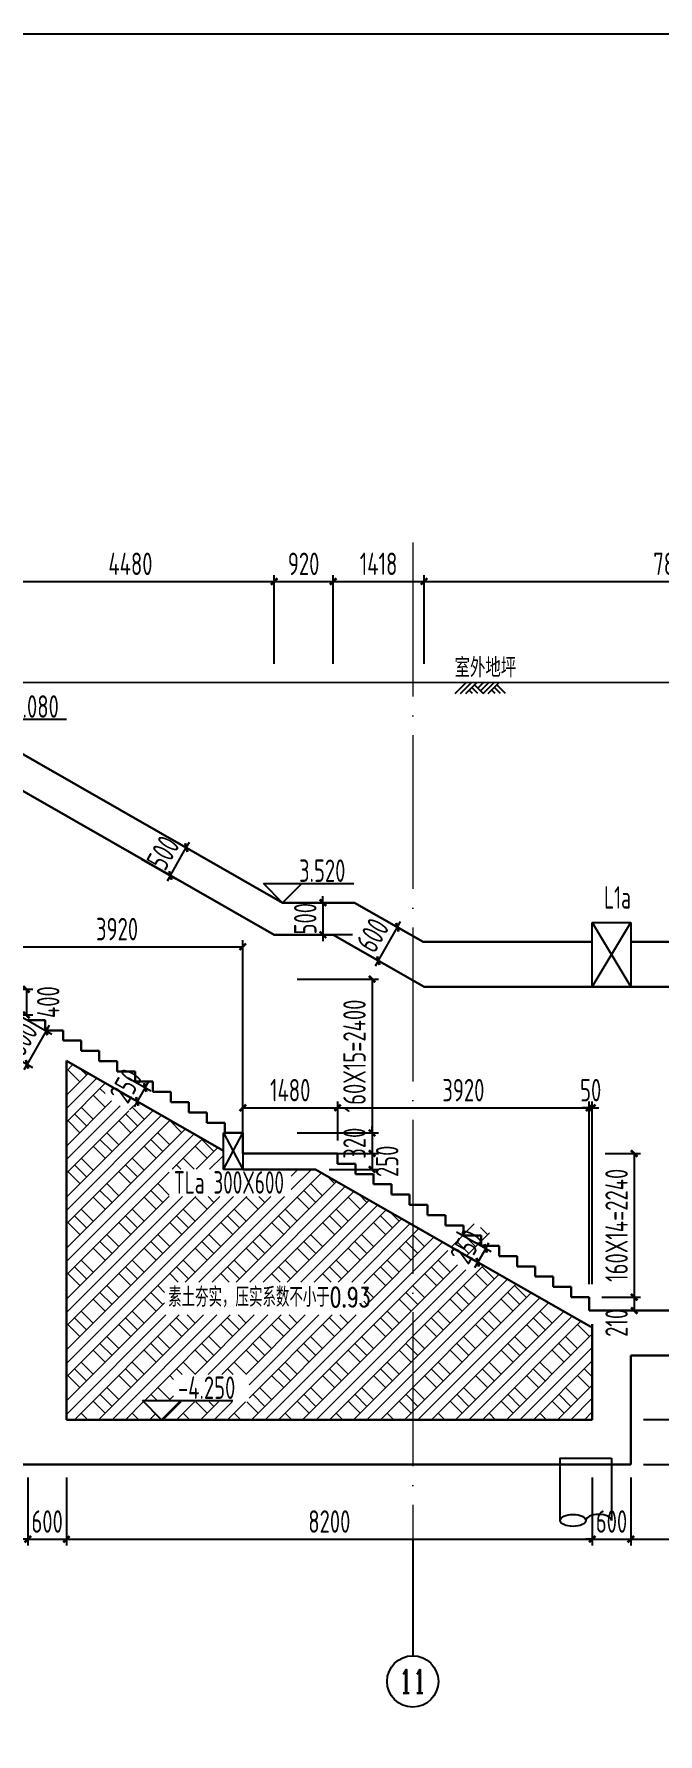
# Model space of a CAD drawing. Header units: millimetres. Extents: x -897614 to 191467, y -439928 to 101803.
# Drawn here: x -407076 to -397346, y -399716 to -373212 of the extents above; entities that cross this region are included whole.
import ezdxf
from ezdxf.enums import TextEntityAlignment as Align

# ---------------------------------------------------------------- set-up
doc = ezdxf.new("R2010")
doc.units = ezdxf.units.MM
doc.header["$LTSCALE"] = 1000
doc.linetypes.add('ACAD_ISO04W100', pattern=[30, 24, -3, 0, -3])
doc.linetypes.add('DASHED', pattern=[19.05, 12.7, -6.35])
for name, color, linetype in [('AXIS', 3, 'Continuous'), ('DIM_ELEV', 3, 'Continuous'), ('DIM_LEAD', 3, 'Continuous'), ('gps', 233, 'Continuous'), ('HC_ZP', 4, 'Continuous'), ('JG_TEXT', 7, 'Continuous'), ('ZH', 7, 'Continuous')]:
    doc.layers.add(name, color=color, linetype=linetype)
for name, color, linetype, lineweight in [('AXIS_TEXT', 7, 'Continuous', 18), ('Beam', 4, 'DASHED', 25), ('DOTE', 8, 'ACAD_ISO04W100', 9), ('PUB_HATCH', 8, 'Continuous', 18), ('WALL', 6, 'Continuous', 30)]:
    doc.layers.add(name, color=color, linetype=linetype, lineweight=lineweight)
doc.layers.add('DY', color=1, linetype='Continuous', plot=False)
doc.styles.add('_TCH_AXIS', font='COMPLEX', dxfattribs={"bigfont": 'GBCBIG'})
doc.styles.add('COMPLEX', font='COMPLEX')
doc.styles.add('GPS', font='txt1.shx', dxfattribs={"width": 0.8, "bigfont": 'hztxt.shx'})
doc.styles.add('TSSD', font='tssdeng.shx', dxfattribs={"width": 0.7, "bigfont": 'tssdchn.shx'})
doc.dimstyles.new('TSD', dxfattribs={"dimtxt": 350, "dimasz": 100, "dimexe": 100, "dimexo": 200, "dimgap": 100, "dimtad": 1, "dimdec": 0, "dimzin": 0, "dimdsep": 46, "dimtxsty": 'TSSD', "dimblk": 'ARCHTICK', "dimcen": 0.09, "dimclrt": 7, "dimazin": 2, "dimtfac": 1, "dimtdec": 0, "dimtix": 1, "dimtmove": 2, "dimatfit": 3, "dimfxl": 0, "dimtolj": 1, "dimtzin": 0, "dimarcsym": 0})

# ---------------------------------------------------------------- blocks, each defined once
blk = doc.blocks.new('_axiso')
blk.add_circle((0, 0), 0.5)
at = {"layer": 'AXIS_TEXT', "style": 'COMPLEX', "width": 1.041667}
blk.add_attdef('A', text='', height=0.56, dxfattribs=at).set_placement((-0.25, -0.28), (0.25, -0.28), align=Align.FIT)
blk = doc.blocks.new('_ArchTick')
at = {"color": 0, "linetype": 'ByBlock', "const_width": 0.4}
blk.add_lwpolyline([(-0.5, -0.5), (0.5, 0.5)], dxfattribs=at)
blk = doc.blocks.new('*D1275')
at = {"layer": 'Defpoints', "color": 0, "transparency": 16777216}
for p in [(-407171, -395515), (-406571, -395515, 0), (-406571, -396678)]:
    blk.add_point(p, dxfattribs=at)
at = {"layer": 'DIM_LEAD', "color": 0, "lineweight": -2, "transparency": 16777216}
for p, q in [((-407171, -395715), (-407171, -396778)), ((-406571, -395715), (-406571, -396778)), ((-407171, -396678), (-407271, -396678)), ((-407171, -396678), (-406571, -396678)), ((-406571, -396678), (-406471, -396678))]:
    blk.add_line(p, q, dxfattribs=at)
at = {"layer": 'DIM_LEAD', "color": 0, "lineweight": -2, "transparency": 16777216, "xscale": 100, "yscale": 100, "zscale": 100}
blk.add_blockref('_ArchTick', (-407171, -396678), dxfattribs=at)
at = {"layer": 'DIM_LEAD', "color": 0, "lineweight": -2, "transparency": 16777216, "xscale": 100, "yscale": 100, "zscale": 100, "rotation": 180}
blk.add_blockref('_ArchTick', (-406571, -396678), dxfattribs=at)
at = {"layer": 'DIM_LEAD', "color": 7, "transparency": 16777216, "insert": (-406871, -396403), "char_height": 350, "attachment_point": 5, "style": 'TSSD'}
blk.add_mtext('\\A1;600', dxfattribs=at)
blk = doc.blocks.new('*D1276')
at = {"layer": 'Defpoints', "color": 0, "transparency": 16777216}
for p in [(-406571, -395515, 0), (-398371, -395515), (-398371, -396678)]:
    blk.add_point(p, dxfattribs=at)
at = {"layer": 'DIM_LEAD', "color": 0, "lineweight": -2, "transparency": 16777216}
for p, q in [((-406571, -395715), (-406571, -396778)), ((-398371, -395715), (-398371, -396778)), ((-406571, -396678), (-398371, -396678))]:
    blk.add_line(p, q, dxfattribs=at)
at = {"layer": 'DIM_LEAD', "color": 0, "lineweight": -2, "transparency": 16777216, "xscale": 100, "yscale": 100, "zscale": 100, "rotation": 180}
blk.add_blockref('_ArchTick', (-406571, -396678), dxfattribs=at)
at = {"layer": 'DIM_LEAD', "color": 0, "lineweight": -2, "transparency": 16777216, "xscale": 100, "yscale": 100, "zscale": 100}
blk.add_blockref('_ArchTick', (-398371, -396678), dxfattribs=at)
at = {"layer": 'DIM_LEAD', "color": 7, "transparency": 16777216, "insert": (-402471, -396403), "char_height": 350, "attachment_point": 5, "style": 'TSSD'}
blk.add_mtext('\\A1;8200', dxfattribs=at)
blk = doc.blocks.new('*D1277')
at = {"layer": 'Defpoints', "color": 0, "transparency": 16777216}
for p in [(-398371, -395515), (-397771, -395515), (-397771, -396678)]:
    blk.add_point(p, dxfattribs=at)
at = {"layer": 'DIM_LEAD', "color": 0, "lineweight": -2, "transparency": 16777216}
for p, q in [((-398371, -395715), (-398371, -396778)), ((-397771, -395715), (-397771, -396778)), ((-398371, -396678), (-398471, -396678)), ((-398371, -396678), (-397771, -396678)), ((-397771, -396678), (-397671, -396678))]:
    blk.add_line(p, q, dxfattribs=at)
at = {"layer": 'DIM_LEAD', "color": 0, "lineweight": -2, "transparency": 16777216, "xscale": 100, "yscale": 100, "zscale": 100}
blk.add_blockref('_ArchTick', (-398371, -396678), dxfattribs=at)
at = {"layer": 'DIM_LEAD', "color": 0, "lineweight": -2, "transparency": 16777216, "xscale": 100, "yscale": 100, "zscale": 100, "rotation": 180}
blk.add_blockref('_ArchTick', (-397771, -396678), dxfattribs=at)
at = {"layer": 'DIM_LEAD', "color": 7, "transparency": 16777216, "insert": (-398071, -396403), "char_height": 350, "attachment_point": 5, "style": 'TSSD'}
blk.add_mtext('\\A1;600', dxfattribs=at)
blk = doc.blocks.new('*D1278')
at = {"layer": 'Defpoints', "color": 0, "transparency": 16777216}
for p in [(-397771, -395515), (-395721, -395515), (-395721, -396678)]:
    blk.add_point(p, dxfattribs=at)
at = {"layer": 'DIM_LEAD', "color": 0, "lineweight": -2, "transparency": 16777216}
for p, q in [((-397771, -395715), (-397771, -396778)), ((-395721, -395715), (-395721, -396778)), ((-397771, -396678), (-395721, -396678))]:
    blk.add_line(p, q, dxfattribs=at)
at = {"layer": 'DIM_LEAD', "color": 0, "lineweight": -2, "transparency": 16777216, "xscale": 100, "yscale": 100, "zscale": 100, "rotation": 180}
blk.add_blockref('_ArchTick', (-397771, -396678), dxfattribs=at)
at = {"layer": 'DIM_LEAD', "color": 0, "lineweight": -2, "transparency": 16777216, "xscale": 100, "yscale": 100, "zscale": 100}
blk.add_blockref('_ArchTick', (-395721, -396678), dxfattribs=at)
at = {"layer": 'DIM_LEAD', "color": 7, "transparency": 16777216, "insert": (-396746, -396403), "char_height": 350, "attachment_point": 5, "style": 'TSSD'}
blk.add_mtext('\\A1;2050', dxfattribs=at)
blk = doc.blocks.new('*D1297')
at = {"layer": 'Defpoints', "color": 0, "transparency": 16777216}
for p in [(-397771, -394815), (-396600, -394815), (-397771, -395515)]:
    blk.add_point(p, dxfattribs=at)
at = {"layer": 'DIM_LEAD', "color": 0, "lineweight": -2, "transparency": 16777216}
for p, q in [((-397571, -394815), (-396500, -394815)), ((-396600, -394815), (-396600, -394715)), ((-396600, -395515), (-396600, -394815)), ((-397571, -395515), (-396500, -395515)), ((-396600, -395515), (-396600, -395615))]:
    blk.add_line(p, q, dxfattribs=at)
at = {"layer": 'DIM_LEAD', "color": 0, "lineweight": -2, "transparency": 16777216, "xscale": 100, "yscale": 100, "zscale": 100}
for p, rotation in [((-396600, -394815), 270), ((-396600, -395515), 90)]:
    blk.add_blockref('_ArchTick', p, dxfattribs=dict(at, rotation=rotation))
at = {"layer": 'DIM_LEAD', "color": 7, "transparency": 16777216, "insert": (-396875, -395165), "char_height": 350, "attachment_point": 5, "rotation": 90, "style": 'TSSD'}
blk.add_mtext('\\A1;700', dxfattribs=at)
blk = doc.blocks.new('*D1298')
at = {"layer": 'Defpoints', "color": 0, "transparency": 16777216}
for p in [(-397771, -393815, 0), (-396600, -393815), (-397771, -394815)]:
    blk.add_point(p, dxfattribs=at)
at = {"layer": 'DIM_LEAD', "color": 0, "lineweight": -2, "transparency": 16777216}
for p, q in [((-397571, -393815), (-396500, -393815)), ((-396600, -394815), (-396600, -393815)), ((-397571, -394815), (-396500, -394815))]:
    blk.add_line(p, q, dxfattribs=at)
at = {"layer": 'DIM_LEAD', "color": 0, "lineweight": -2, "transparency": 16777216, "xscale": 100, "yscale": 100, "zscale": 100}
for p, rotation in [((-396600, -393815), 90), ((-396600, -394815), 270)]:
    blk.add_blockref('_ArchTick', p, dxfattribs=dict(at, rotation=rotation))
at = {"layer": 'DIM_LEAD', "color": 7, "transparency": 16777216, "insert": (-396875, -394315), "char_height": 350, "attachment_point": 5, "rotation": 90, "style": 'TSSD'}
blk.add_mtext('\\A1;1000', dxfattribs=at)
blk = doc.blocks.new('*D1299')
at = {"layer": 'Defpoints', "color": 0, "transparency": 16777216}
for p in [(-398171, -393115, 0), (-396600, -393115), (-397771, -393815, 0)]:
    blk.add_point(p, dxfattribs=at)
at = {"layer": 'DIM_LEAD', "color": 0, "lineweight": -2, "transparency": 16777216}
for p, q in [((-396600, -393115), (-396600, -393015)), ((-397971, -393115), (-396500, -393115)), ((-396600, -393815), (-396600, -393115)), ((-397571, -393815), (-396500, -393815)), ((-396600, -393815), (-396600, -393915))]:
    blk.add_line(p, q, dxfattribs=at)
at = {"layer": 'DIM_LEAD', "color": 0, "lineweight": -2, "transparency": 16777216, "xscale": 100, "yscale": 100, "zscale": 100}
for p, rotation in [((-396600, -393115), 270), ((-396600, -393815), 90)]:
    blk.add_blockref('_ArchTick', p, dxfattribs=dict(at, rotation=rotation))
at = {"layer": 'DIM_LEAD', "color": 7, "transparency": 16777216, "insert": (-396875, -393465), "char_height": 350, "attachment_point": 5, "rotation": 90, "style": 'TSSD'}
blk.add_mtext('\\A1;700', dxfattribs=at)
blk = doc.blocks.new('*D1380')
at = {"layer": 'Defpoints', "color": 0, "transparency": 16777216}
for p in [(-403332, -381747), (-407812, -383232), (-403332, -383230)]:
    blk.add_point(p, dxfattribs=at)
at = {"layer": 'DIM_LEAD', "color": 0, "lineweight": -2, "transparency": 16777216}
for p, q in [((-407812, -383032), (-407812, -381647)), ((-403332, -383030), (-403332, -381647)), ((-407812, -381747), (-403332, -381747))]:
    blk.add_line(p, q, dxfattribs=at)
at = {"layer": 'DIM_LEAD', "color": 0, "lineweight": -2, "transparency": 16777216, "xscale": 100, "yscale": 100, "zscale": 100, "rotation": 180}
blk.add_blockref('_ArchTick', (-407812, -381747), dxfattribs=at)
at = {"layer": 'DIM_LEAD', "color": 0, "lineweight": -2, "transparency": 16777216, "xscale": 100, "yscale": 100, "zscale": 100}
blk.add_blockref('_ArchTick', (-403332, -381747), dxfattribs=at)
at = {"layer": 'DIM_LEAD', "color": 7, "transparency": 16777216, "insert": (-405572, -381472), "char_height": 350, "attachment_point": 5, "style": 'TSSD'}
blk.add_mtext('\\A1;4480', dxfattribs=at)
blk = doc.blocks.new('*D1381')
at = {"layer": 'Defpoints', "color": 0, "transparency": 16777216}
for p in [(-402412, -381747), (-403332, -383230), (-402412, -383230)]:
    blk.add_point(p, dxfattribs=at)
at = {"layer": 'DIM_LEAD', "color": 0, "lineweight": -2, "transparency": 16777216}
for p, q in [((-403332, -383030), (-403332, -381647)), ((-402412, -383030), (-402412, -381647)), ((-403332, -381747), (-402412, -381747))]:
    blk.add_line(p, q, dxfattribs=at)
at = {"layer": 'DIM_LEAD', "color": 0, "lineweight": -2, "transparency": 16777216, "xscale": 100, "yscale": 100, "zscale": 100, "rotation": 180}
blk.add_blockref('_ArchTick', (-403332, -381747), dxfattribs=at)
at = {"layer": 'DIM_LEAD', "color": 0, "lineweight": -2, "transparency": 16777216, "xscale": 100, "yscale": 100, "zscale": 100}
blk.add_blockref('_ArchTick', (-402412, -381747), dxfattribs=at)
at = {"layer": 'DIM_LEAD', "color": 7, "transparency": 16777216, "insert": (-402872, -381472), "char_height": 350, "attachment_point": 5, "style": 'TSSD'}
blk.add_mtext('\\A1;920', dxfattribs=at)
blk = doc.blocks.new('*D1382')
at = {"layer": 'Defpoints', "color": 0, "transparency": 16777216}
for p in [(-400994, -381747), (-402412, -383230), (-400994, -383229)]:
    blk.add_point(p, dxfattribs=at)
at = {"layer": 'DIM_LEAD', "color": 0, "lineweight": -2, "transparency": 16777216}
for p, q in [((-402412, -383030), (-402412, -381647)), ((-400994, -383029), (-400994, -381647)), ((-402412, -381747), (-400994, -381747))]:
    blk.add_line(p, q, dxfattribs=at)
at = {"layer": 'DIM_LEAD', "color": 0, "lineweight": -2, "transparency": 16777216, "xscale": 100, "yscale": 100, "zscale": 100, "rotation": 180}
blk.add_blockref('_ArchTick', (-402412, -381747), dxfattribs=at)
at = {"layer": 'DIM_LEAD', "color": 0, "lineweight": -2, "transparency": 16777216, "xscale": 100, "yscale": 100, "zscale": 100}
blk.add_blockref('_ArchTick', (-400994, -381747), dxfattribs=at)
at = {"layer": 'DIM_LEAD', "color": 7, "transparency": 16777216, "insert": (-401703, -381472), "char_height": 350, "attachment_point": 5, "style": 'TSSD'}
blk.add_mtext('\\A1;1418', dxfattribs=at)
blk = doc.blocks.new('*D1383')
at = {"layer": 'Defpoints', "color": 0, "transparency": 16777216}
for p in [(-393171, -381747), (-400994, -383229), (-393171, -383227, 0)]:
    blk.add_point(p, dxfattribs=at)
at = {"layer": 'DIM_LEAD', "color": 0, "lineweight": -2, "transparency": 16777216}
for p, q in [((-400994, -383029), (-400994, -381647)), ((-393171, -383027), (-393171, -381647)), ((-400994, -381747), (-393171, -381747))]:
    blk.add_line(p, q, dxfattribs=at)
at = {"layer": 'DIM_LEAD', "color": 0, "lineweight": -2, "transparency": 16777216, "xscale": 100, "yscale": 100, "zscale": 100, "rotation": 180}
blk.add_blockref('_ArchTick', (-400994, -381747), dxfattribs=at)
at = {"layer": 'DIM_LEAD', "color": 0, "lineweight": -2, "transparency": 16777216, "xscale": 100, "yscale": 100, "zscale": 100}
blk.add_blockref('_ArchTick', (-393171, -381747), dxfattribs=at)
at = {"layer": 'DIM_LEAD', "color": 7, "transparency": 16777216, "insert": (-397082, -381472), "char_height": 350, "attachment_point": 5, "style": 'TSSD'}
blk.add_mtext('\\A1;7824', dxfattribs=at)
blk = doc.blocks.new('*D1394')
at = {"layer": 'Defpoints', "color": 0, "transparency": 16777216}
for p in [(-403821, -387442), (-407741, -388105, 0), (-403821, -390665)]:
    blk.add_point(p, dxfattribs=at)
at = {"layer": 'DIM_LEAD', "color": 0, "lineweight": -2, "transparency": 16777216}
for p, q in [((-407741, -387905), (-407741, -387342)), ((-407741, -387442), (-403821, -387442)), ((-403821, -390465), (-403821, -387342))]:
    blk.add_line(p, q, dxfattribs=at)
at = {"layer": 'DIM_LEAD', "color": 0, "lineweight": -2, "transparency": 16777216, "xscale": 100, "yscale": 100, "zscale": 100, "rotation": 180}
blk.add_blockref('_ArchTick', (-407741, -387442), dxfattribs=at)
at = {"layer": 'DIM_LEAD', "color": 0, "lineweight": -2, "transparency": 16777216, "xscale": 100, "yscale": 100, "zscale": 100}
blk.add_blockref('_ArchTick', (-403821, -387442), dxfattribs=at)
at = {"layer": 'DIM_LEAD', "color": 7, "transparency": 16777216, "insert": (-405781, -387167), "char_height": 350, "attachment_point": 5, "style": 'TSSD'}
blk.add_mtext('\\A1;3920', dxfattribs=at)
blk = doc.blocks.new('*D1395')
at = {"layer": 'Defpoints', "color": 0, "transparency": 16777216}
for p in [(-402341, -389953), (-403821, -390665), (-402341, -390665, 0)]:
    blk.add_point(p, dxfattribs=at)
at = {"layer": 'DIM_LEAD', "color": 0, "lineweight": -2, "transparency": 16777216}
for p, q in [((-403821, -390465), (-403821, -389853)), ((-402341, -390465), (-402341, -389853)), ((-403821, -389953), (-402341, -389953))]:
    blk.add_line(p, q, dxfattribs=at)
at = {"layer": 'DIM_LEAD', "color": 0, "lineweight": -2, "transparency": 16777216, "xscale": 100, "yscale": 100, "zscale": 100, "rotation": 180}
blk.add_blockref('_ArchTick', (-403821, -389953), dxfattribs=at)
at = {"layer": 'DIM_LEAD', "color": 0, "lineweight": -2, "transparency": 16777216, "xscale": 100, "yscale": 100, "zscale": 100}
blk.add_blockref('_ArchTick', (-402341, -389953), dxfattribs=at)
at = {"layer": 'DIM_LEAD', "color": 7, "transparency": 16777216, "insert": (-403081, -389678), "char_height": 350, "attachment_point": 5, "style": 'TSSD'}
blk.add_mtext('\\A1;1480', dxfattribs=at)
blk = doc.blocks.new('*D1396')
at = {"layer": 'Defpoints', "color": 0, "transparency": 16777216}
for p in [(-398421, -389953), (-402341, -390665, 0), (-398421, -392905, 0)]:
    blk.add_point(p, dxfattribs=at)
at = {"layer": 'DIM_LEAD', "color": 0, "lineweight": -2, "transparency": 16777216}
for p, q in [((-402341, -390465), (-402341, -389853)), ((-398421, -392705), (-398421, -389853)), ((-402341, -389953), (-398421, -389953))]:
    blk.add_line(p, q, dxfattribs=at)
at = {"layer": 'DIM_LEAD', "color": 0, "lineweight": -2, "transparency": 16777216, "xscale": 100, "yscale": 100, "zscale": 100, "rotation": 180}
blk.add_blockref('_ArchTick', (-402341, -389953), dxfattribs=at)
at = {"layer": 'DIM_LEAD', "color": 0, "lineweight": -2, "transparency": 16777216, "xscale": 100, "yscale": 100, "zscale": 100}
blk.add_blockref('_ArchTick', (-398421, -389953), dxfattribs=at)
at = {"layer": 'DIM_LEAD', "color": 7, "transparency": 16777216, "insert": (-400381, -389678), "char_height": 350, "attachment_point": 5, "style": 'TSSD'}
blk.add_mtext('\\A1;3920', dxfattribs=at)
blk = doc.blocks.new('*D1398')
at = {"layer": 'Defpoints', "color": 0, "transparency": 16777216}
for p in [(-405324, -385541), (-405572, -385975), (-404701, -385897)]:
    blk.add_point(p, dxfattribs=at)
at = {"layer": 'DIM_LEAD', "color": 0, "lineweight": -2, "transparency": 16777216}
for p, q in [((-405150, -385641), (-404614, -385947)), ((-404701, -385897), (-404651, -385810)), ((-405398, -386075), (-404862, -386381)), ((-404949, -386331), (-404701, -385897)), ((-404949, -386331), (-404999, -386418))]:
    blk.add_line(p, q, dxfattribs=at)
at = {"layer": 'DIM_LEAD', "color": 0, "lineweight": -2, "transparency": 16777216, "xscale": 100, "yscale": 100, "zscale": 100}
for p, rotation in [((-404701, -385897), 240.2551187030589), ((-404949, -386331), 60.25511870305892)]:
    blk.add_blockref('_ArchTick', p, dxfattribs=dict(at, rotation=rotation))
at = {"layer": 'DIM_LEAD', "color": 7, "transparency": 16777216, "insert": (-405064, -385978), "char_height": 350, "attachment_point": 5, "rotation": 60.2551, "style": 'TSSD'}
blk.add_mtext('\\A1;500', dxfattribs=at)
blk = doc.blocks.new('*D1399')
at = {"layer": 'Defpoints', "color": 0, "transparency": 16777216}
for p in [(-402077, -386755), (-401409, -387138), (-402412, -387255)]:
    blk.add_point(p, dxfattribs=at)
at = {"layer": 'DIM_LEAD', "color": 0, "lineweight": -2, "transparency": 16777216}
for p, q in [((-401904, -386855), (-401322, -387187)), ((-401706, -387659), (-401409, -387138)), ((-401409, -387138), (-401359, -387051)), ((-402238, -387355), (-401619, -387708)), ((-401706, -387659), (-401756, -387745))]:
    blk.add_line(p, q, dxfattribs=at)
at = {"layer": 'DIM_LEAD', "color": 0, "lineweight": -2, "transparency": 16777216, "xscale": 100, "yscale": 100, "zscale": 100}
for p, rotation in [((-401409, -387138), 240.2551187030589), ((-401706, -387659), 60.25511870305892)]:
    blk.add_blockref('_ArchTick', p, dxfattribs=dict(at, rotation=rotation))
at = {"layer": 'DIM_LEAD', "color": 7, "transparency": 16777216, "insert": (-401796, -387262), "char_height": 350, "attachment_point": 5, "rotation": 60.2551, "style": 'TSSD'}
blk.add_mtext('\\A1;600', dxfattribs=at)
blk = doc.blocks.new('*D1401')
at = {"layer": 'Defpoints', "color": 0, "transparency": 16777216}
for p in [(-403199, -386755, 0), (-402571, -387255), (-401911, -387255, 0)]:
    blk.add_point(p, dxfattribs=at)
at = {"layer": 'DIM_LEAD', "color": 0, "lineweight": -2, "transparency": 16777216}
for p, q in [((-402571, -386755), (-402571, -386655)), ((-402999, -386755), (-402471, -386755)), ((-402571, -386755), (-402571, -387255)), ((-402111, -387255), (-402671, -387255)), ((-402571, -387255), (-402571, -387355))]:
    blk.add_line(p, q, dxfattribs=at)
at = {"layer": 'DIM_LEAD', "color": 0, "lineweight": -2, "transparency": 16777216, "xscale": 100, "yscale": 100, "zscale": 100}
for p, rotation in [((-402571, -386755), 270), ((-402571, -387255), 90)]:
    blk.add_blockref('_ArchTick', p, dxfattribs=dict(at, rotation=rotation))
at = {"layer": 'DIM_LEAD', "color": 7, "transparency": 16777216, "insert": (-402846, -387005), "char_height": 350, "attachment_point": 5, "rotation": 90, "style": 'TSSD'}
blk.add_mtext('\\A1;500', dxfattribs=at)
blk = doc.blocks.new('*D1589')
at = {"layer": 'Defpoints', "color": 0, "transparency": 16777216}
for p in [(-403171, -387945), (-403171, -390345, 0), (-401804, -390345)]:
    blk.add_point(p, dxfattribs=at)
at = {"layer": 'DIM_LEAD', "color": 0, "lineweight": -2, "transparency": 16777216}
for p, q in [((-402971, -387945), (-401704, -387945)), ((-401804, -387945), (-401804, -390345)), ((-402971, -390345), (-401704, -390345))]:
    blk.add_line(p, q, dxfattribs=at)
at = {"layer": 'DIM_LEAD', "color": 0, "lineweight": -2, "transparency": 16777216, "xscale": 100, "yscale": 100, "zscale": 100}
for p, rotation in [((-401804, -387945), 90), ((-401804, -390345), 270)]:
    blk.add_blockref('_ArchTick', p, dxfattribs=dict(at, rotation=rotation))
at = {"layer": 'DIM_LEAD', "color": 7, "transparency": 16777216, "insert": (-402079, -389145), "char_height": 350, "attachment_point": 5, "rotation": 90, "style": 'TSSD'}
blk.add_mtext('\\A1;160X15=2400', dxfattribs=at)
blk = doc.blocks.new('*D1590')
at = {"layer": 'Defpoints', "color": 0, "transparency": 16777216}
for p in [(-403171, -390345, 0), (-403171, -390665), (-401804, -390665)]:
    blk.add_point(p, dxfattribs=at)
at = {"layer": 'DIM_LEAD', "color": 0, "lineweight": -2, "transparency": 16777216}
for p, q in [((-402971, -390345), (-401704, -390345)), ((-401804, -390345), (-401804, -390245)), ((-401804, -390345), (-401804, -390665)), ((-402971, -390665), (-401704, -390665)), ((-401804, -390665), (-401804, -390765))]:
    blk.add_line(p, q, dxfattribs=at)
at = {"layer": 'DIM_LEAD', "color": 0, "lineweight": -2, "transparency": 16777216, "xscale": 100, "yscale": 100, "zscale": 100}
for p, rotation in [((-401804, -390345), 270), ((-401804, -390665), 90)]:
    blk.add_blockref('_ArchTick', p, dxfattribs=dict(at, rotation=rotation))
at = {"layer": 'DIM_LEAD', "color": 7, "transparency": 16777216, "insert": (-402079, -390505), "char_height": 350, "attachment_point": 5, "rotation": 90, "style": 'TSSD'}
blk.add_mtext('\\A1;320', dxfattribs=at)
blk = doc.blocks.new('*D1591')
at = {"layer": 'Defpoints', "color": 0, "transparency": 16777216}
for p in [(-398371, -390665, 0), (-398421, -392905, 0), (-397717, -392905)]:
    blk.add_point(p, dxfattribs=at)
at = {"layer": 'DIM_LEAD', "color": 0, "lineweight": -2, "transparency": 16777216}
for p, q in [((-398171, -390665), (-397617, -390665)), ((-397717, -390665), (-397717, -392905)), ((-398221, -392905), (-397617, -392905))]:
    blk.add_line(p, q, dxfattribs=at)
at = {"layer": 'DIM_LEAD', "color": 0, "lineweight": -2, "transparency": 16777216, "xscale": 100, "yscale": 100, "zscale": 100}
for p, rotation in [((-397717, -390665), 90), ((-397717, -392905), 270)]:
    blk.add_blockref('_ArchTick', p, dxfattribs=dict(at, rotation=rotation))
at = {"layer": 'DIM_LEAD', "color": 7, "transparency": 16777216, "insert": (-397992, -391785), "char_height": 350, "attachment_point": 5, "rotation": 90, "style": 'TSSD'}
blk.add_mtext('\\A1;160X14=2240', dxfattribs=at)
blk = doc.blocks.new('*D1592')
at = {"layer": 'Defpoints', "color": 0, "transparency": 16777216}
for p in [(-398421, -392905, 0), (-398421, -393115), (-397717, -393115)]:
    blk.add_point(p, dxfattribs=at)
at = {"layer": 'DIM_LEAD', "color": 0, "lineweight": -2, "transparency": 16777216}
for p, q in [((-398221, -392905), (-397617, -392905)), ((-397717, -392905), (-397717, -393115)), ((-398221, -393115), (-397617, -393115))]:
    blk.add_line(p, q, dxfattribs=at)
at = {"layer": 'DIM_LEAD', "color": 0, "lineweight": -2, "transparency": 16777216, "xscale": 100, "yscale": 100, "zscale": 100}
for p, rotation in [((-397717, -392905), 90), ((-397717, -393115), 270)]:
    blk.add_blockref('_ArchTick', p, dxfattribs=dict(at, rotation=rotation))
at = {"layer": 'DIM_LEAD', "color": 7, "transparency": 16777216, "insert": (-397992, -393306), "char_height": 350, "attachment_point": 5, "rotation": 90, "style": 'TSSD'}
blk.add_mtext('\\A1;210', dxfattribs=at)
blk = doc.blocks.new('*D1593')
at = {"layer": 'Defpoints', "color": 0, "transparency": 16777216}
for p in [(-398371, -389953), (-398421, -392905, 0), (-398371, -392905, 0)]:
    blk.add_point(p, dxfattribs=at)
at = {"layer": 'DIM_LEAD', "color": 0, "lineweight": -2, "transparency": 16777216}
for p, q in [((-398421, -392705), (-398421, -389853)), ((-398371, -392705), (-398371, -389853)), ((-398421, -389953), (-398521, -389953)), ((-398421, -389953), (-398371, -389953)), ((-398371, -389953), (-398271, -389953))]:
    blk.add_line(p, q, dxfattribs=at)
at = {"layer": 'DIM_LEAD', "color": 0, "lineweight": -2, "transparency": 16777216, "xscale": 100, "yscale": 100, "zscale": 100}
blk.add_blockref('_ArchTick', (-398421, -389953), dxfattribs=at)
at = {"layer": 'DIM_LEAD', "color": 0, "lineweight": -2, "transparency": 16777216, "xscale": 100, "yscale": 100, "zscale": 100, "rotation": 180}
blk.add_blockref('_ArchTick', (-398371, -389953), dxfattribs=at)
at = {"layer": 'DIM_LEAD', "color": 7, "transparency": 16777216, "insert": (-398396, -389678), "char_height": 350, "attachment_point": 5, "style": 'TSSD'}
blk.add_mtext('\\A1;50', dxfattribs=at)
blk = doc.blocks.new('*D1594')
at = {"layer": 'Defpoints', "color": 0, "transparency": 16777216}
for p in [(-405781, -389385), (-405905, -389602), (-405466, -389853)]:
    blk.add_point(p, dxfattribs=at)
at = {"layer": 'DIM_LEAD', "color": 0, "lineweight": -2, "transparency": 16777216}
for p, q in [((-405607, -389485), (-405255, -389686)), ((-405342, -389636), (-405292, -389550)), ((-405731, -389702), (-405379, -389903)), ((-405466, -389853), (-405516, -389940)), ((-405342, -389636), (-405466, -389853))]:
    blk.add_line(p, q, dxfattribs=at)
at = {"layer": 'DIM_LEAD', "color": 0, "lineweight": -2, "transparency": 16777216, "xscale": 100, "yscale": 100, "zscale": 100}
for p, rotation in [((-405342, -389636), 240.2551187030578), ((-405466, -389853), 60.2551187030578)]:
    blk.add_blockref('_ArchTick', p, dxfattribs=dict(at, rotation=rotation))
at = {"layer": 'DIM_LEAD', "color": 7, "transparency": 16777216, "insert": (-405643, -389608), "char_height": 350, "attachment_point": 5, "rotation": 60.2551, "style": 'TSSD'}
blk.add_mtext('\\A1;250', dxfattribs=at)
blk = doc.blocks.new('*D1595')
at = {"layer": 'Defpoints', "color": 0, "transparency": 16777216}
for p in [(-400661, -391785), (-400760, -392017), (-400157, -392361)]:
    blk.add_point(p, dxfattribs=at)
at = {"layer": 'DIM_LEAD', "color": 0, "lineweight": -2, "transparency": 16777216}
for p, q in [((-400487, -391885), (-399946, -392194)), ((-400587, -392116), (-400070, -392411)), ((-400033, -392144), (-400157, -392361)), ((-400033, -392144), (-399984, -392057)), ((-400157, -392361), (-400207, -392448))]:
    blk.add_line(p, q, dxfattribs=at)
at = {"layer": 'DIM_LEAD', "color": 0, "lineweight": -2, "transparency": 16777216, "xscale": 100, "yscale": 100, "zscale": 100}
for p, rotation in [((-400033, -392144), 240.2551187030578), ((-400157, -392361), 60.2551187030578)]:
    blk.add_blockref('_ArchTick', p, dxfattribs=dict(at, rotation=rotation))
at = {"layer": 'DIM_LEAD', "color": 7, "transparency": 16777216, "insert": (-400334, -392116), "char_height": 350, "attachment_point": 5, "rotation": 60.2551, "style": 'TSSD'}
blk.add_mtext('\\A1;250', dxfattribs=at)
blk = doc.blocks.new('*D1596')
at = {"layer": 'Defpoints', "color": 0, "transparency": 16777216}
for p in [(-403171, -390665), (-402674, -390915, 0), (-401804, -390915)]:
    blk.add_point(p, dxfattribs=at)
at = {"layer": 'DIM_LEAD', "color": 0, "lineweight": -2, "transparency": 16777216}
for p, q in [((-402971, -390665), (-401704, -390665)), ((-402474, -390915), (-401704, -390915)), ((-401804, -390665), (-401804, -390915))]:
    blk.add_line(p, q, dxfattribs=at)
at = {"layer": 'DIM_LEAD', "color": 0, "lineweight": -2, "transparency": 16777216, "xscale": 100, "yscale": 100, "zscale": 100}
for p, rotation in [((-401804, -390665), 90), ((-401804, -390915), 270)]:
    blk.add_blockref('_ArchTick', p, dxfattribs=dict(at, rotation=rotation))
at = {"layer": 'DIM_LEAD', "color": 7, "transparency": 16777216, "insert": (-401569, -390787), "char_height": 350, "attachment_point": 5, "rotation": 90, "style": 'TSSD'}
blk.add_mtext('\\A1;250', dxfattribs=at)
blk = doc.blocks.new('*D1597')
at = {"layer": 'Defpoints', "color": 0, "transparency": 16777216}
for p in [(-408562, -388105), (-408530, -388505, 0), (-407195, -388505)]:
    blk.add_point(p, dxfattribs=at)
at = {"layer": 'DIM_LEAD', "color": 0, "lineweight": -2, "transparency": 16777216}
for p, q in [((-408362, -388105), (-407095, -388105)), ((-407195, -388105), (-407195, -388505)), ((-408330, -388505), (-407095, -388505))]:
    blk.add_line(p, q, dxfattribs=at)
at = {"layer": 'DIM_LEAD', "color": 0, "lineweight": -2, "transparency": 16777216, "xscale": 100, "yscale": 100, "zscale": 100}
for p, rotation in [((-407195, -388105), 90), ((-407195, -388505), 270)]:
    blk.add_blockref('_ArchTick', p, dxfattribs=dict(at, rotation=rotation))
at = {"layer": 'DIM_LEAD', "color": 7, "transparency": 16777216, "insert": (-406854, -388305), "char_height": 350, "attachment_point": 5, "rotation": 90, "style": 'TSSD'}
blk.add_mtext('\\A1;400', dxfattribs=at)
blk = doc.blocks.new('*D1601')
at = {"layer": 'Defpoints', "color": 0, "transparency": 16777216}
for p in [(-407461, -388425), (-407759, -388946), (-407184, -389275)]:
    blk.add_point(p, dxfattribs=at)
at = {"layer": 'DIM_LEAD', "color": 0, "lineweight": -2, "transparency": 16777216}
for p, q in [((-407287, -388525), (-406799, -388804)), ((-406886, -388754), (-407184, -389275)), ((-406886, -388754), (-406836, -388667)), ((-407585, -389046), (-407097, -389325)), ((-407184, -389275), (-407233, -389362))]:
    blk.add_line(p, q, dxfattribs=at)
at = {"layer": 'DIM_LEAD', "color": 0, "lineweight": -2, "transparency": 16777216, "xscale": 100, "yscale": 100, "zscale": 100}
for p, rotation in [((-406886, -388754), 240.2551187030578), ((-407184, -389275), 60.2551187030578)]:
    blk.add_blockref('_ArchTick', p, dxfattribs=dict(at, rotation=rotation))
at = {"layer": 'DIM_LEAD', "color": 7, "transparency": 16777216, "insert": (-407274, -388878), "char_height": 350, "attachment_point": 5, "rotation": 60.2551, "style": 'TSSD'}
blk.add_mtext('\\A1;600', dxfattribs=at)
blk = doc.blocks.new('A$C182F2979')
at = {"layer": 'ZH'}
blk.add_lwpolyline([(800, 1064), (800, 964), (0, 964), (0, 1064)], close=True, dxfattribs=at)
blk.add_lwpolyline([(0, 94), (0, 964), (800, 964), (800, 94)], dxfattribs=at)
blk.add_ellipse((200, 94), major_axis=(-200, 0), ratio=0.468529, dxfattribs=at)
blk.add_ellipse((600, 94), major_axis=(-200, 0), ratio=0.468529, start_param=3.141593, end_param=6.283185, dxfattribs=at)

msp = doc.modelspace()

# ---------------------------------------------------------------- hatches: boundary and pattern name
at = {"layer": 'PUB_HATCH'}
h = msp.add_hatch(dxfattribs=at)
h.set_pattern_fill('夯实土壤', color=256, scale=100)
h.set_pattern_definition([(45, (-129378.7, -260393.4), (-397.394, 397.394), []), (45, (-129168.7, -260393.4), (-397.394, 397.394), []), (45, (-128958.7, -260393.4), (-397.394, 397.394), []), (135, (-129378.7, -260393.4), (-397.394, -397.394), [265, -297]), (135, (-129273.7, -260288.4), (-397.394, -397.394), [265, -297]), (135, (-129168.7, -260183.4), (-397.394, -397.394), [265, -297])])
h.paths.add_polyline_path([(-402698.98519, -390908.84423), (-403821.06535, -390915.43207), (-404121.06535, -390915.43207), (-404145.8723, -390607.76588), (-406570.55195, -389222.23464), (-406570.55195, -394815.43207), (-405085.63027, -394815.43207), (-405385.63027, -394515.43207), (-404785.63027, -394515.43207), (-405085.63027, -394815.43207), (-398370.55003, -394815.43207), (-398395.35698, -393368.06035)])
h.paths.add_polyline_path([(-405595.36207, -390000.53362), (-405500.14156, -389833.89773), (-405897.52976, -389606.81875), (-405992.75028, -389773.45465)], flags=16)
h.paths.add_polyline_path([(-400286.69226, -392508.34494), (-399947.40955, -391914.60021), (-400344.79776, -391687.52124), (-400684.08046, -392281.26597)], flags=16)
h.paths.add_polyline_path([(-405041.58771, -393183.01695), (-401934.12232, -393183.01695), (-401934.12232, -392669.23742), (-405041.58771, -392669.23742)], flags=16)
h.paths.add_polyline_path([(-404967.22005, -391335.28654), (-403066.22823, -391335.28654), (-403066.22823, -390911.24808), (-404967.22005, -390911.24808)], flags=16)
h.paths.add_polyline_path([(-404900.77796, -394535.08702), (-403722.89335, -394535.08702), (-403722.89335, -394111.04856), (-404900.77796, -394111.04856)], flags=17)

# ---------------------------------------------------------------- linework, layer by layer
at = {"layer": 'AXIS'}
msp.add_line((-401171.13811, -396675.72273, 0), (-401171.13811, -398495.57269, 0), dxfattribs=at)
at = {"layer": 'Beam'}
for p, q in [((-398371.06524, -387065.43207, 0), (-397771.06524, -388065.43207, 0)), ((-398371.06524, -388065.43207, 0), (-397771.06524, -387065.43207, 0)), ((-404121.06535, -390345.43207), (-403821.06535, -390915.43207, 0)), ((-404121.06535, -390915.43207, 0), (-403821.06535, -390345.43207))]:
    msp.add_line(p, q, dxfattribs=at)
at = {"layer": 'Beam', "elevation": 0}
msp.add_lwpolyline([(-398371.06524, -387065.43207), (-397771.06524, -387065.43207), (-397771.06524, -388065.43207), (-398371.06524, -388065.43207)], close=True, dxfattribs=at)
at = {"layer": 'Beam'}
msp.add_lwpolyline([(-404121.06535, -390345.43207), (-403821.06535, -390345.43207), (-403821.06535, -390915.43207), (-404121.06535, -390915.43207)], close=True, dxfattribs=at)
at = {"layer": 'DIM_ELEV'}
for p, q in [((-407978.94447, -383895.43207, 0), (-406570.15205, -383895.43207, 0)), ((-403198.94447, -386755.43207, 0), (-403498.94447, -386455.43207, 0)), ((-403498.94447, -386455.43207, 0), (-402090.15205, -386455.43207, 0)), ((-403198.94447, -386755.43207, 0), (-402898.94447, -386455.43207, 0)), ((-405085.63027, -394815.43207, 0), (-405385.63027, -394515.43207, 0)), ((-405385.63027, -394515.43207, 0), (-403976.83786, -394515.43207, 0)), ((-405085.63027, -394815.43207, 0), (-404785.63027, -394515.43207, 0))]:
    msp.add_line(p, q, dxfattribs=at)
at = {"layer": 'DOTE', "ltscale": 0.1}
msp.add_line((-401171.13811, -381141.21426, 0), (-401171.13811, -396883.44943, 0), dxfattribs=at)
at = {"layer": 'DY'}
msp.add_lwpolyline([(-373297.95568, -415212.07111), (-447547.95568, -415212.07111), (-447547.95568, -373212.07111), (-373297.95568, -373212.07111)], close=True, dxfattribs=at)
at = {"layer": 'gps'}
for p, q in [((-400508.33574, -383495.40087, 0), (-400332.36694, -383319.43207, 0)), ((-400426.02875, -383495.40087, 0), (-400250.05995, -383319.43207, 0)), ((-400343.72176, -383495.40087, 0), (-400167.75296, -383319.43207, 0)), ((-400238.70512, -383495.40087, 0), (-400291.21344, -383442.89255, 0)), ((-400156.39813, -383495.40087, 0), (-400250.05995, -383401.73906, 0)), ((-400074.09114, -383495.40087, 0), (-400208.90645, -383360.58556, 0)), ((-400156.39813, -383413.09388, 0), (-400062.73632, -383319.43207, 0)), ((-400115.24464, -383454.24738, 0), (-399980.42933, -383319.43207, 0)), ((-400074.09114, -383495.40087, 0), (-399898.12234, -383319.43207, 0)), ((-399991.78415, -383495.40087, 0), (-399815.81535, -383319.43207, 0)), ((-399886.76751, -383495.40087, 0), (-399939.27583, -383442.89255, 0)), ((-399804.46052, -383495.40087, 0), (-399898.12234, -383401.73906, 0)), ((-399722.15353, -383495.40087, 0), (-399856.96884, -383360.58556, 0))]:
    msp.add_line(p, q, dxfattribs=at)
at = {"layer": 'HC_ZP', "color": 7}
msp.add_line((-409661.06535, -383322.93207, 0), (-389970.56534, -383315.93207, 0), dxfattribs=at)
at = {"layer": 'WALL'}
for p, q in [((-390270.56534, -388065.43207, 0), (-400994.22669, -388065.43207, 0)), ((-406901.06535, -388585.43207, 0), (-407181.06535, -388585.43207, 0)), ((-406901.06535, -388745.43207, 0), (-406901.06535, -388585.43207, 0)), ((-406621.06535, -388745.43207, 0), (-406901.06535, -388745.43207, 0)), ((-406621.06535, -388905.43207, 0), (-406621.06535, -388745.43207, 0)), ((-406341.06535, -388905.43207, 0), (-406621.06535, -388905.43207, 0)), ((-406341.06535, -389065.43207, 0), (-406341.06535, -388905.43207, 0)), ((-406061.06535, -389065.43207, 0), (-406341.06535, -389065.43207, 0)), ((-406061.06535, -389225.43207, 0), (-406061.06535, -389065.43207, 0)), ((-406570.55195, -394815.43207, 0), (-406570.55195, -389222.23464, 0)), ((-404121.06535, -390621.94127, 0), (-406570.55195, -389222.23464, 0)), ((-405781.06535, -389225.43207, 0), (-406061.06535, -389225.43207, 0)), ((-405781.06535, -389385.43207, 0), (-405781.06535, -389225.43207, 0)), ((-405501.06535, -389385.43207, 0), (-405781.06535, -389385.43207, 0)), ((-405501.06535, -389545.43207, 0), (-405501.06535, -389385.43207, 0)), ((-405221.06535, -389545.43207, 0), (-405501.06535, -389545.43207, 0)), ((-405221.06535, -389705.43207, 0), (-405221.06535, -389545.43207, 0)), ((-404941.06535, -389705.43207, 0), (-405221.06535, -389705.43207, 0)), ((-404941.06535, -389865.43207, 0), (-404941.06535, -389705.43207, 0)), ((-404661.06535, -389865.43207, 0), (-404941.06535, -389865.43207, 0)), ((-404661.06535, -390025.43207, 0), (-404661.06535, -389865.43207, 0)), ((-404381.06535, -390025.43207, 0), (-404661.06535, -390025.43207, 0)), ((-404381.06535, -390185.43207, 0), (-404381.06535, -390025.43207, 0)), ((-404101.06535, -390185.43207, 0), (-404381.06535, -390185.43207, 0)), ((-404101.06535, -390345.43207, 0), (-404101.06535, -390185.43207, 0)), ((-403821.06535, -390345.43207, 0), (-404101.06535, -390345.43207, 0)), ((-403821.06535, -390665.43207, 0), (-403821.06535, -390345.43207, 0)), ((-402341.06535, -390665.43207, 0), (-403821.06535, -390665.43207, 0)), ((-402687.45646, -390915.43207, 0), (-403821.06535, -390915.43207, 0)), ((-402687.45646, -390915.43207, 0), (-398395.35698, -393368.06035, 0)), ((-402341.06535, -390825.43207, 0), (-402341.06535, -390665.43207, 0)), ((-402061.06535, -390825.43207, 0), (-402341.06535, -390825.43207, 0)), ((-402061.06535, -390985.43207, 0), (-402061.06535, -390825.43207, 0)), ((-401781.06535, -390985.43207, 0), (-402061.06535, -390985.43207, 0)), ((-401781.06535, -391145.43207, 0), (-401781.06535, -390985.43207, 0)), ((-401501.06535, -391145.43207, 0), (-401781.06535, -391145.43207, 0)), ((-401501.06535, -391305.43207, 0), (-401501.06535, -391145.43207, 0)), ((-401221.06535, -391305.43207, 0), (-401501.06535, -391305.43207, 0)), ((-401221.06535, -391465.43207, 0), (-401221.06535, -391305.43207, 0)), ((-400941.06535, -391465.43207, 0), (-401221.06535, -391465.43207, 0)), ((-400941.06535, -391625.43207, 0), (-400941.06535, -391465.43207, 0)), ((-400661.06535, -391625.43207, 0), (-400941.06535, -391625.43207, 0)), ((-400661.06535, -391785.43207, 0), (-400661.06535, -391625.43207, 0)), ((-400381.06535, -391785.43207, 0), (-400661.06535, -391785.43207, 0)), ((-400381.06535, -391945.43207, 0), (-400381.06535, -391785.43207, 0)), ((-400101.06535, -391945.43207, 0), (-400381.06535, -391945.43207, 0)), ((-400101.06535, -392105.43207, 0), (-400101.06535, -391945.43207, 0)), ((-399821.06535, -392105.43207, 0), (-400101.06535, -392105.43207, 0)), ((-399821.06535, -392265.43207, 0), (-399821.06535, -392105.43207, 0)), ((-399541.06535, -392265.43207, 0), (-399821.06535, -392265.43207, 0)), ((-399541.06535, -392425.43207, 0), (-399541.06535, -392265.43207, 0)), ((-399261.06535, -392425.43207, 0), (-399541.06535, -392425.43207, 0)), ((-399261.06535, -392585.43207, 0), (-399261.06535, -392425.43207, 0)), ((-398981.06535, -392585.43207, 0), (-399261.06535, -392585.43207, 0)), ((-398981.06535, -392745.43207, 0), (-398981.06535, -392585.43207, 0)), ((-398701.06535, -392745.43207, 0), (-398981.06535, -392745.43207, 0)), ((-398701.06535, -392905.43207, 0), (-398701.06535, -392745.43207, 0)), ((-398421.06535, -392905.43207, 0), (-398701.06535, -392905.43207, 0)), ((-398421.06535, -393115.43207, 0), (-398421.06535, -392905.43207, 0)), ((-394720.26423, -393115.43207, 0), (-398421.06535, -393115.43207, 0)), ((-398370.55003, -393324.64819, 0), (-398370.55003, -394815.43207, 0)), ((-397770.55003, -393815.43207, 0), (-397770.55003, -395515.43207)), ((-398370.55003, -394815.43207), (-406570.55195, -394815.43207, 0)), ((-397770.55003, -395515.43207), (-422141.01746, -395515.43207, 0))]:
    msp.add_line(p, q, dxfattribs=at)
at = {"layer": 'WALL', "elevation": 0}
for points in [[(-398371.06524, -387365.43207), (-401009.88803, -387365.43207), (-402077.38803, -386755.43207), (-403198.94447, -386755.43207), (-407678.94447, -384195.43207), (-408598.94447, -384195.43207), (-409661.06535, -383588.50585), (-409661.06535, -382423.43207)], [(-400994.22669, -388065.43207), (-402411.72669, -387255.43207), (-403331.72669, -387255.43207), (-407811.72669, -384695.43207), (-408731.72669, -384695.43207), (-409961.06535, -383992.95283)], [(-390270.56534, -387365.43207), (-397771.06524, -387365.43207)], [(-397770.55003, -393815.43207), (-395720.56535, -393815.43207), (-395720.56535, -395515.43207), (-392320.56535, -395515.43207), (-392320.56535, -393815.43207)]]:
    msp.add_lwpolyline(points, dxfattribs=at)

# ---------------------------------------------------------------- block references
at = {"layer": 'AXIS'}
ref = msp.add_blockref('_axiso', (-401171.13811, -398895.57269, 0), dxfattribs=dict(at, xscale=800, yscale=800, zscale=800))
ref.add_attrib('A', '11', dxfattribs={"layer": 'AXIS_TEXT', "ltscale": 10, "height": 368.76258, "style": '_TCH_AXIS'}).set_placement((-401381.85958, -399079.95398, 0), (-400960.41663, -399079.95398, 0), align=Align.FIT)
at = {"layer": 'ZH'}
msp.add_blockref('A$C182F2979', (-398871.06582, -396479.18846, 0), dxfattribs=at)

# ---------------------------------------------------------------- texts
at = {"layer": 'DIM_ELEV', "style": 'TSSD', "width": 0.7}
for s, p in [('6.080', (-407423.41908, -383871.33702, 0)), ('3.520', (-402943.41908, -386431.33702, 0)), ('-4.250', (-404830.10489, -394491.33702, 0))]:
    msp.add_text(s, height=350, dxfattribs=at).set_placement(p)
at = {"layer": 'gps', "color": 7, "style": 'GPS'}
for s, width, p in [('室外地坪', 0.8, (-400517.68835, -383239.84449, 0)), ('素土夯实，压实系数不小于0.93', 0.7, (-404984.06803, -393054.86734, 0))]:
    msp.add_text(s, height=300, dxfattribs=dict(at, width=width)).set_placement(p)
at = {"layer": 'JG_TEXT', "style": 'TSSD', "width": 0.65}
for s, p in [('L1a', (-398186.47949, -386847.83674, 0)), ('TLa 300X600', (-404896.54697, -391291.53654, 0))]:
    msp.add_text(s, height=350, dxfattribs=at).set_placement(p)

# ---------------------------------------------------------------- dimensions: what is measured, and where the dimension line sits
at = {"layer": 'DIM_LEAD'}
for base, p1, p2, picture, middle in [((-403331.72669, -381747.16346), (-407811.72669, -383232.10169), (-403331.72669, -383230.18198), '*D1380', (-405571.72669, -381472.16346)), ((-402411.72669, -381747.16346), (-403331.72669, -383230.18198), (-402411.72669, -383230.18198), '*D1381', (-402871.72669, -381472.16346)), ((-400994.226688, -381747.163464), (-402411.72669, -383230.18198), (-400994.226688, -383229.350995), '*D1382', (-401702.976689, -381472.163464)), ((-393170.63811, -381747.16346), (-400994.22669, -383229.351), (-393170.63811, -383226.5697, 0), '*D1383', (-397082.4324, -381472.16346)), ((-403821.06535, -387442.04429), (-407741.06535, -388105.43207, 0), (-403821.06535, -390665.43207), '*D1394', (-405781.06535, -387167.04429)), ((-402341.06535, -389952.64942), (-403821.06535, -390665.43207), (-402341.06535, -390665.43207, 0), '*D1395', (-403081.06535, -389677.64942)), ((-398421.06535, -389952.64942), (-402341.06535, -390665.43207, 0), (-398421.06535, -392905.43207, 0), '*D1396', (-400381.06535, -389677.64942)), ((-406570.55195, -396678.19225), (-407170.55195, -395515.43207), (-406570.55195, -395515.43207, 0), '*D1275', (-406870.55195, -396403.19225)), ((-398370.55003, -396678.19225), (-406570.55195, -395515.43207, 0), (-398370.55003, -395515.43207), '*D1276', (-402470.55099, -396403.19225)), ((-397770.55003, -396678.19225), (-398370.55003, -395515.43207), (-397770.55003, -395515.43207), '*D1277', (-398070.55003, -396403.19225)), ((-395720.56535, -396678.19225), (-397770.55003, -395515.43207), (-395720.56535, -395515.43207), '*D1278', (-396745.55769, -396403.19225))]:
    dim = msp.add_linear_dim(base=base, p1=p1, p2=p2, dimstyle='TSD', dxfattribs=at)
    dim.commit()
    dim.dimension.update_dxf_attribs({"geometry": picture, "text_midpoint": middle})
for base, p1, p2, angle, picture, middle in [((-404700.83493, -385897.20895, 0), (-405571.72669, -385975.43207, 0), (-405323.65722, -385541.3105, 0), 60.255118703, '*D1398', (-405063.63653, -385977.83152, 0)), ((-402571.35205, -387255.43207), (-403198.94447, -386755.43207, 0), (-401911.13517, -387255.43207, 0), 90, '*D1401', (-402846.35205, -387005.43207)), ((-401408.51133, -387137.64732, 0), (-402411.72669, -387255.43207, 0), (-402077.38803, -386755.43207, 0), 60.255118703, '*D1399', (-401796.11988, -387261.68206, 0)), ((-396599.68496, -393115.43207), (-397770.55003, -393815.43207, 0), (-398170.55003, -393115.43207, 0), 90, '*D1299', (-396874.68496, -393465.43207)), ((-396599.68496, -393815.43207), (-397770.55003, -394815.43207), (-397770.55003, -393815.43207, 0), 90, '*D1298', (-396874.68496, -394315.43207)), ((-396599.68496, -394815.43207), (-397770.55003, -395515.43207), (-397770.55003, -394815.43207), 90, '*D1297', (-396874.68496, -395165.43207))]:
    dim = msp.add_linear_dim(base=base, p1=p1, p2=p2, angle=angle, dimstyle='TSD', dxfattribs=at)
    dim.commit()
    dim.dimension.update_dxf_attribs({"geometry": picture, "text_midpoint": middle})
for base, p1, p2, text, picture, middle in [((-401804.44768, -390345.43207), (-403170.70604, -387945.43207), (-403170.70604, -390345.43207, 0), '160X15=<>', '*D1589', (-402079.44768, -389145.43207)), ((-397717.18, -392905.43207), (-398370.55003, -390665.43207, 0), (-398421.06535, -392905.43207, 0), '160X14=<>', '*D1591', (-397992.18, -391785.43207))]:
    dim = msp.add_linear_dim(base=base, p1=p1, p2=p2, angle=90, text=text, dimstyle='TSD', override={"dimfxl": 250}, dxfattribs=at)
    dim.commit()
    dim.dimension.update_dxf_attribs({"geometry": picture, "text_midpoint": middle})
for base, p1, p2, picture, middle in [((-407195.44738, -388505.43207), (-408561.70574, -388105.43207), (-408530.40401, -388505.43207, 0), '*D1597', (-406853.8688, -388305.43207)), ((-401804.44768, -390915.43207), (-403170.70604, -390665.43207), (-402674.17824, -390915.43207, 0), '*D1596', (-401568.74006, -390787.38889)), ((-397717.18, -393115.43207), (-398421.06535, -392905.43207, 0), (-398421.06535, -393115.43207), '*D1592', (-397992.18, -393306.13071))]:
    dim = msp.add_linear_dim(base=base, p1=p1, p2=p2, angle=90, dimstyle='TSD', override={"dimfxl": 250}, dxfattribs=at)
    dim.commit()
    dim.dimension.update_dxf_attribs({"geometry": picture, "text_midpoint": middle, "dimtype": 160})
for base, p1, p2, angle, picture, middle in [((-407183.59773, -389275.03566, 0), (-407461.06535, -388425.43207, 0), (-407758.74872, -388946.37795, 0), 60.255118703, '*D1601', (-407273.52291, -388878.12451, 0)), ((-405465.91274, -389853.45705, 0), (-405781.06535, -389385.43207, 0), (-405905.10009, -389602.49285, 0), 60.255118703, '*D1594', (-405642.66224, -389608.48845, 0)), ((-401804.44768, -390665.43207), (-403170.70604, -390345.43207, 0), (-403170.70604, -390665.43207), 90, '*D1590', (-402079.44768, -390505.43207)), ((-400157.24293, -392361.26837, 0), (-400661.06535, -391785.43207, 0), (-400760.29314, -392016.66825, 0), 60.255118703, '*D1595', (-400333.99243, -392116.29977, 0))]:
    dim = msp.add_linear_dim(base=base, p1=p1, p2=p2, angle=angle, dimstyle='TSD', override={"dimfxl": 250}, dxfattribs=at)
    dim.commit()
    dim.dimension.update_dxf_attribs({"geometry": picture, "text_midpoint": middle})
dim = msp.add_linear_dim(base=(-398371.47244, -389952.64942), p1=(-398421.06535, -392905.43207, 0), p2=(-398371.47244, -392905.43207, 0), dimstyle='TSD', override={"dimfxl": 250}, dxfattribs=at)
dim.commit()
dim.dimension.update_dxf_attribs({"geometry": '*D1593', "text_midpoint": (-398396.2689, -389677.64942)})

doc.saveas('drawing.dxf')
